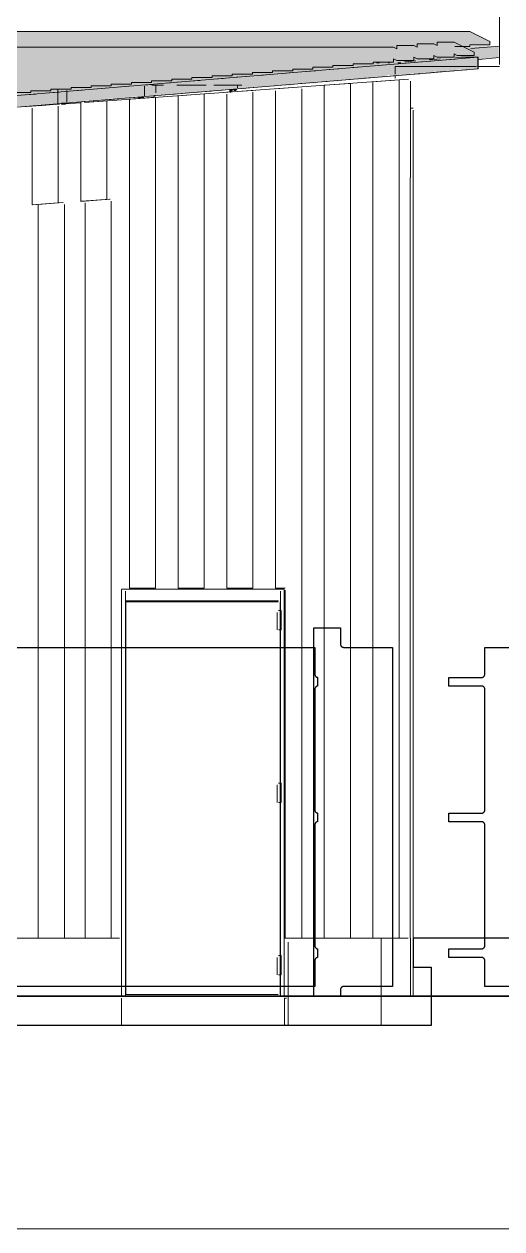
# Model space of a CAD drawing. Header units: millimetres. Extents: x 0 to 84100, y 0 to 59400.
# Drawn here: x 42102 to 44568, y 29193 to 35408 of the extents above; entities that cross this region are included whole.
import ezdxf

# ---------------------------------------------------------------- set-up
doc = ezdxf.new("R2010")
doc.units = ezdxf.units.MM
for name, color, linetype, lineweight in [('01_切断（構造・壁）', 7, 'Continuous', 35), ('09_立面の外形', 7, 'Continuous', 30), ('10_見えがかり', 7, 'Continuous', 13), ('12_見えがかり（ガラス）', 5, 'Continuous', 9), ('50_寸法', 3, 'Continuous', 9)]:
    doc.layers.add(name, color=color, linetype=linetype, lineweight=lineweight)

msp = doc.modelspace()

# ---------------------------------------------------------------- hatches: boundary and pattern name
at = {"layer": '10_見えがかり', "true_color": 0xe9dcc4}
for points in [[(44425.3, 35363.1), (44435.3, 35353.1), (44445.3, 35353.1), (44455.3, 35343.1), (44465.3, 35343.1), (44475.3, 35333.1), (44485.3, 35333.1), (44495.3, 35323.1), (44505.3, 35323.1), (44510.3, 35318.1), (44510.3, 35308.1), (44505.3, 35303.1), (44405.3, 35303.1), (44395.3, 35293.1), (44385.3, 35293.1), (44355.3, 35293.1), (44345.3, 35303.1), (44335.3, 35303.1), (44325.3, 35313.1), (44235.3, 35313.1), (44225.3, 35303.1), (44135.3, 35303.1), (44125.3, 35293.1), (44035.3, 35293.1), (44025.3, 35283.1), (44015.3, 35283.1), (44005.3, 35293.1), (41025.3, 35293.1), (41015.3, 35303.1), (41005.3, 35303.1), (40995.3, 35313.1), (40985.3, 35313.1), (40980.3, 35318.1), (40980.3, 35328.1), (40985.3, 35333.1), (41085.3, 35333.1), (41095.3, 35343.1), (41185.3, 35343.1), (41195.3, 35353.1), (41285.3, 35353.1), (41295.3, 35363.1), (41385.3, 35363.1), (41395.3, 35373.1), (44405.3, 35373.1), (44415.3, 35363.1)], [(44335.3, 35303.1), (44345.3, 35303.1), (44355.3, 35293.1), (44375.3, 35293.1), (44380.3, 35288.1), (44385.3, 35283.1), (44395.3, 35283.1), (44405.3, 35273.1), (44415.3, 35273.1), (44420.3, 35268.1), (44420.3, 35248.1), (44415.3, 35243.1), (44335.3, 35243.1), (44325.3, 35253.1), (44320.3, 35248.1), (44320.3, 35238.1), (44315.3, 35233.1), (44235.3, 35233.1), (44225.3, 35243.1), (44215.3, 35233.1), (44115.3, 35233.1), (44105.3, 35223.1), (44015.3, 35223.1), (44005.3, 35213.1), (43905.3, 35213.1), (43895.3, 35203.1), (43805.3, 35203.1), (43795.3, 35193.1), (43705.3, 35193.1), (43695.3, 35183.1), (43595.3, 35183.1), (43585.3, 35173.1), (43495.3, 35173.1), (43485.3, 35163.1), (43285.3, 35163.1), (43275.3, 35153.1), (43185.3, 35153.1), (43175.3, 35143.1), (43075.3, 35143.1), (43065.3, 35133.1), (42975.3, 35133.1), (42965.3, 35123.1), (42865.3, 35123.1), (42855.3, 35113.1), (42765.3, 35113.1), (42755.3, 35103.1), (42555.3, 35103.1), (42545.3, 35093.1), (42455.3, 35093.1), (42445.3, 35083.1), (42345.3, 35083.1), (42335.3, 35073.1), (42245.3, 35073.1), (42235.3, 35063.1), (42145.3, 35063.1), (42135.3, 35053.1), (42035.3, 35053.1), (42025.3, 35043.1), (41935.3, 35043.1), (41925.3, 35033.1), (34035.3, 35033.1), (33935.3, 35033.1), (33930.3, 35038.1), (33930.3, 35048.1), (33935.3, 35053.1), (33995.3, 35053.1), (34000.3, 35058.1), (33995.3, 35063.1), (33985.3, 35063.1), (33975.3, 35073.1), (33965.3, 35073.1), (33955.3, 35083.1), (33945.3, 35083.1), (33940.3, 35088.1), (33940.3, 35098.1), (33945.3, 35103.1), (34035.3, 35103.1), (34045.3, 35113.1), (34135.3, 35113.1), (34145.3, 35123.1), (34235.3, 35123.1), (34245.3, 35133.1), (34335.3, 35133.1), (34345.3, 35143.1), (34435.3, 35143.1), (34445.3, 35153.1), (34535.3, 35153.1), (34545.3, 35163.1), (34735.3, 35163.1), (34745.3, 35173.1), (34835.3, 35173.1), (34845.3, 35183.1), (34935.3, 35183.1), (34945.3, 35193.1), (35035.3, 35193.1), (35045.3, 35203.1), (35135.3, 35203.1), (35145.3, 35213.1), (35235.3, 35213.1), (35245.3, 35223.1), (35335.3, 35223.1), (35345.3, 35233.1), (35535.3, 35233.1), (35545.3, 35243.1), (35635.3, 35243.1), (35645.3, 35253.1), (35735.3, 35253.1), (35745.3, 35263.1), (35835.3, 35263.1), (35845.3, 35273.1), (35935.3, 35273.1), (35945.3, 35283.1), (36035.3, 35283.1), (36045.3, 35293.1), (36235.3, 35293.1), (36245.3, 35303.1), (36335.3, 35303.1), (36345.3, 35313.1), (40995.3, 35313.1), (41005.3, 35303.1), (41015.3, 35303.1), (41025.3, 35293.1), (44005.3, 35293.1), (44015.3, 35283.1), (44025.3, 35283.1), (44035.3, 35293.1), (44125.3, 35293.1), (44135.3, 35303.1), (44225.3, 35303.1), (44235.3, 35313.1), (44325.3, 35313.1)], [(43165.3, 35053.1), (43160.3, 35058.1), (43160.3, 35073.1), (43180.3, 35073.1), (43180.3, 35068.1)], [(43200.3, 35068.1), (43195.3, 35063.1), (43185.3, 35063.1), (43180.3, 35068.1), (43180.3, 35073.1), (43200.3, 35073.1)], [(42315.3, 34993.1), (42295.3, 34993.1), (42290.3, 34998.1), (42295.3, 35003.1), (42320.3, 35003.1), (42320.3, 34998.1)], [(42715.3, 35023.1), (42695.3, 35023.1), (42690.3, 35028.1), (42690.3, 35033.1), (42720.3, 35033.1), (42720.3, 35028.1)], [(42775.3, 35033.1), (42765.3, 35033.1), (42775.3, 35043.1), (42780.3, 35043.1), (42780.3, 35038.1)]]:
    msp.add_hatch(color=8, dxfattribs=at).paths.add_polyline_path(points)
at = {"layer": '12_見えがかり（ガラス）', "true_color": 0xdce9f2}
for points in [[(44240.3, 35228.1), (44235.3, 35223.1), (44125.3, 35223.1), (44115.3, 35213.1), (44015.3, 35213.1), (44010.3, 35218.1), (44015.3, 35223.1), (44105.3, 35223.1), (44115.3, 35233.1), (44215.3, 35233.1), (44225.3, 35243.1)], [(44550.3, 35288.1), (44550.3, 35238.1), (44545.3, 35233.1), (44475.3, 35233.1), (44465.3, 35223.1), (44445.3, 35223.1), (44435.3, 35233.1), (44325.3, 35233.1), (44320.3, 35238.1), (44320.3, 35248.1), (44325.3, 35253.1), (44335.3, 35243.1), (44415.3, 35243.1), (44420.3, 35248.1), (44420.3, 35268.1), (44415.3, 35273.1), (44405.3, 35273.1), (44395.3, 35283.1), (44385.3, 35283.1), (44380.3, 35288.1), (44385.3, 35293.1), (44545.3, 35293.1)], [(44435.3, 35233.1), (44440.3, 35228.1), (44440.3, 35178.1), (44435.3, 35173.1), (44335.3, 35173.1), (44325.3, 35163.1), (44215.3, 35163.1), (44205.3, 35153.1), (44095.3, 35153.1), (44085.3, 35143.1), (43975.3, 35143.1), (43965.3, 35133.1), (43855.3, 35133.1), (43845.3, 35123.1), (43735.3, 35123.1), (43725.3, 35113.1), (43615.3, 35113.1), (43605.3, 35103.1), (43495.3, 35103.1), (43485.3, 35093.1), (43375.3, 35093.1), (43365.3, 35083.1), (43255.3, 35083.1), (43245.3, 35073.1), (43135.3, 35073.1), (43125.3, 35063.1), (43015.3, 35063.1), (43005.3, 35053.1), (42895.3, 35053.1), (42885.3, 35043.1), (42775.3, 35043.1), (42765.3, 35033.1), (42655.3, 35033.1), (42645.3, 35023.1), (42535.3, 35023.1), (42525.3, 35013.1), (42415.3, 35013.1), (42405.3, 35003.1), (42295.3, 35003.1), (42285.3, 34993.1), (42175.3, 34993.1), (42165.3, 34983.1), (42055.3, 34983.1), (42045.3, 34973.1), (41935.3, 34973.1), (41925.3, 34963.1), (41815.3, 34963.1), (41805.3, 34953.1), (33905.3, 34953.1), (33900.3, 34958.1), (33900.3, 35008.1), (33905.3, 35013.1), (33915.3, 35013.1), (33925.3, 35023.1), (34025.3, 35023.1), (34035.3, 35033.1), (41925.3, 35033.1), (41935.3, 35043.1), (42025.3, 35043.1), (42035.3, 35053.1), (42135.3, 35053.1), (42145.3, 35063.1), (42235.3, 35063.1), (42245.3, 35073.1), (42335.3, 35073.1), (42345.3, 35083.1), (42445.3, 35083.1), (42455.3, 35093.1), (42545.3, 35093.1), (42555.3, 35103.1), (42755.3, 35103.1), (42765.3, 35113.1), (42855.3, 35113.1), (42865.3, 35123.1), (42965.3, 35123.1), (42975.3, 35133.1), (43065.3, 35133.1), (43075.3, 35143.1), (43175.3, 35143.1), (43185.3, 35153.1), (43275.3, 35153.1), (43285.3, 35163.1), (43485.3, 35163.1), (43495.3, 35173.1), (43585.3, 35173.1), (43595.3, 35183.1), (43695.3, 35183.1), (43705.3, 35193.1), (43795.3, 35193.1), (43805.3, 35203.1), (43895.3, 35203.1), (43905.3, 35213.1), (44115.3, 35213.1), (44125.3, 35223.1), (44235.3, 35223.1), (44245.3, 35233.1)]]:
    msp.add_hatch(color=8, dxfattribs=at).paths.add_polyline_path(points)

# ---------------------------------------------------------------- linework, layer by layer
at = {"layer": '01_切断（構造・壁）'}
msp.add_lwpolyline([(18470.3, 30393.1), (61629.7, 30393.1)], dxfattribs=at)
at = {"layer": '09_立面の外形'}
msp.add_lwpolyline([(54186.6, 30693.1), (44109.6, 30693.1), (44109.6, 30543.1), (44201.7, 30543.1), (44201.7, 30243.1), (22891.4, 30243.1)], dxfattribs=at)
at = {"layer": '10_見えがかり'}
for points in [[(44555.4, 35199.3), (44555.4, 38816.3)], [(40983.1, 35317.6), (40983.1, 35335.6), (41085.5, 35335.6), (41085.5, 35344.3), (41188, 35344.3), (41188, 35353), (41290.4, 35353), (41290.4, 35361.6), (41392.9, 35361.6), (41392.9, 35370.3), (44402.1, 35370.3), (44505.9, 35319), (44505.9, 35301), (44402, 35301), (44402, 35292.3), (44325, 35292.3)], [(42027.3, 35289.1), (42514.5, 35289.1), (42933.3, 35289.1), (43283.6, 35289.1), (43565.1, 35289.1), (44008.8, 35289.1), (44025.7, 35280.8), (44025.7, 35297.8), (44048.1, 35297.8), (44067.2, 35297.8), (44083, 35297.8), (44104.6, 35297.8), (44110.4, 35297.8), (44112, 35297.8), (44112.8, 35297.8), (44129.7, 35289.5), (44129.7, 35306.5), (44152.1, 35306.5), (44171.2, 35306.5), (44187, 35306.5), (44208.6, 35306.5), (44214.4, 35306.5), (44216.8, 35306.5), (44233.6, 35298.2), (44233.6, 35315.1), (44291, 35315.1), (44303.4, 35315.1), (44312.6, 35315.1), (44318.4, 35315.1), (44320.8, 35315.1), (44338.2, 35306.6), (44355.5, 35298), (44372.8, 35289.5), (44390.1, 35280.9), (44407.5, 35272.4), (44424.8, 35263.8), (44424.8, 35260.8), (44424.8, 35257.8), (44424.8, 35254.8), (44424.8, 35251.8), (44424.8, 35248.8), (44424.8, 35245.8), (44423.9, 35245.8), (44416.5, 35245.8), (44407.4, 35245.8), (44394.9, 35245.8), (44379.1, 35245.8), (44360, 35245.8), (44337.5, 35245.8), (44320.8, 35254.1), (44320.8, 35252.1), (44320.8, 35249.1), (44320.8, 35246.1), (44320.8, 35237.1), (44319.9, 35237.1), (44318.3, 35237.1), (44312.5, 35237.1), (44303.4, 35237.1), (44290.9, 35237.1), (44275.1, 35237.1), (44256, 35237.1), (44233.5, 35237.1), (44216.8, 35245.4), (44216.8, 35243.5), (44216.8, 35240.5), (44216.8, 35237.5), (44216.8, 35234.5), (44216.8, 35231.5), (44216.8, 35228.5), (44129.6, 35228.5), (44112.8, 35236.8), (44112.8, 35234.8), (44112.8, 35231.8), (44112.8, 35225.8), (44112.8, 35222.8), (44112.8, 35219.8), (44111.9, 35219.8), (44110.3, 35219.8), (44104.5, 35219.8), (44095.4, 35219.8), (44082.9, 35219.8), (44067.2, 35219.8), (44048, 35219.8), (44025.6, 35219.8), (44007.9, 35228.6), (44007.9, 35211.1), (43903.9, 35211.1), (43903.9, 35202.5), (43799.9, 35202.5), (43799.9, 35193.8), (43695.9, 35193.8), (43695.9, 35185.1), (43591.9, 35185.1), (43591.9, 35176.5), (43487.9, 35176.5), (43487.9, 35167.8), (43383.9, 35167.8), (43383.9, 35159.1), (43279.9, 35159.1), (43279.9, 35150.5), (43175.9, 35150.5), (43175.9, 35141.8), (43071.9, 35141.8), (43071.9, 35133.1), (42967.9, 35133.1), (42967.9, 35124.5), (42863.9, 35124.5), (42863.9, 35115.8), (42759.9, 35115.8), (42759.9, 35107.1), (42655.9, 35107.1), (42655.9, 35098.5), (42551.9, 35098.5), (42551.9, 35089.8), (42447.9, 35089.8), (42447.9, 35081.1), (42343.9, 35081.1), (42343.9, 35072.5), (42239.9, 35072.5), (42239.9, 35063.8), (42135.9, 35063.8), (42135.9, 35055.1), (42031.9, 35055.1)], [(44017.4, 35149.3), (44017.4, 35189.3)], [(44017.4, 35189.3), (44435.8, 35189.3)], [(44445.8, 35189.3), (44555.4, 35189.3)], [(44085.1, 35123.4), (42413.1, 35004.2)], [(44036.9, 35120), (43901.9, 35110.4)], [(44036.9, 35120), (43901.9, 35110.4)], [(44017.4, 35129.4), (44017.4, 35139.3)], [(44036.9, 30693.1), (44036.9, 35120)], [(44036.9, 35120), (44036.9, 30693.1)], [(42276.1, 34999.1), (42276, 35069)], [(42323, 35065), (42323, 35005.1)], [(42722.9, 35038.8), (42722.9, 35088.8)], [(42761.7, 35093.1), (42821.2, 35093.1)], [(42781.9, 35093), (42781.9, 35053)], [(42890.2, 35093.1), (42909.8, 35093.1)], [(42909.8, 35093.1), (42976.8, 35093.1)], [(42976.8, 35093.1), (43042, 35093.1)], [(43080.3, 35093.1), (43149.4, 35093.1)], [(43283, 35066.2), (43148, 35056.6)], [(43283, 35066.2), (43148, 35056.6)], [(43149.4, 35093.1), (43205, 35093.1)], [(43202.6, 35090), (43202.7, 35080)], [(43224.8, 35093.1), (43205, 35093.1)], [(43283, 32498.1), (43283, 35056.3)], [(43283, 35056.3), (43283, 32498.1)], [(43534.3, 35084.2), (43399.3, 35074.5)], [(43534.3, 35084.2), (43399.3, 35074.5)], [(43399.3, 35064.5), (43399.3, 32498.1)], [(43399.3, 32498.1), (43399.3, 35064.5)], [(43534.3, 30693.1), (43534.3, 35074.2)], [(43534.3, 35074.2), (43534.3, 30693.1)], [(43785.6, 35102.1), (43650.6, 35092.5)], [(43785.6, 35102.1), (43650.6, 35092.5)], [(43650.6, 30693.1), (43650.6, 35092.5)], [(43650.6, 30693.1), (43650.6, 35092.5)], [(43785.6, 30693.1), (43785.6, 35102.1)], [(43785.6, 35102.1), (43785.6, 30693.1)], [(43901.9, 30693.1), (43901.9, 35110.4)], [(43901.9, 30693.1), (43901.9, 35110.4)], [(44095.1, 34615.1), (44095.1, 35114.2)], [(42249.4, 34992.6), (42173.7, 34987.2)], [(42173.7, 34987.2), (42249.4, 34992.6)], [(42253.8, 34992.9), (42174.2, 34987.2)], [(42277.8, 34994.6), (42258.9, 34993.2)], [(42258.9, 34993.2), (42277.8, 34994.6)], [(42283.7, 34995), (42263.8, 34993.6)], [(42393.2, 35002.8), (42293.7, 34995.7)], [(42394.1, 34493.9), (42394.1, 35002.9)], [(42394.1, 34493.9), (42394.1, 35002.9)], [(42529.1, 35012.5), (42413.4, 35004.2)], [(42529.1, 35012.5), (42413.4, 35004.2)], [(42529.1, 34503.5), (42529.1, 35012.5)], [(42529.1, 35012.5), (42529.1, 34503.5)], [(42780.4, 35030.4), (42645.4, 35020.8)], [(42780.4, 35030.4), (42645.4, 35020.8)], [(42645.4, 32498.1), (42645.4, 35020.8)], [(42645.4, 32498.1), (42645.4, 35020.8)], [(42780.4, 32498.1), (42780.4, 35030.4)], [(42780.4, 35030.4), (42780.4, 32498.1)], [(43031.7, 35048.3), (42896.7, 35038.7)], [(43031.7, 35048.3), (42896.7, 35038.7)], [(42896.7, 32498.1), (42896.7, 35038.7)], [(42896.7, 32498.1), (42896.7, 35038.7)], [(43031.7, 32498.1), (43031.7, 35048.3)], [(43031.7, 35048.3), (43031.7, 32498.1)], [(43148, 32498.1), (43148, 35046.6)], [(43148, 32498.1), (43148, 35046.6)], [(42114.5, 34982.9), (42084.7, 34980.8)], [(42164.3, 34986.5), (42124.5, 34983.6)], [(42164.3, 34986.5), (42142.8, 34984.7)], [(42164.3, 34986.5), (42142.8, 34984.7)], [(42142.8, 34974.7), (42142.8, 34476)], [(42142.8, 34974.7), (42142.8, 34476)], [(42277.8, 34485.6), (42277.8, 34984.6)], [(42277.8, 34485.6), (42277.8, 34984.6)], [(44109.6, 34974.1), (44094.6, 34974.1)], [(44109.6, 34964.2), (44109.6, 30393.1)], [(44094.6, 34615.1), (44094.6, 30693.1)], [(42392.4, 34493.7), (42541.3, 34504.4)], [(42392.4, 34493.7), (42541.3, 34504.4)], [(42393.2, 34493.8), (42542.5, 34504.4)], [(42394.1, 34493.9), (42529.1, 34503.5)], [(42394.1, 34493.9), (42529.1, 34503.5)], [(42545.8, 34504.7), (42398.6, 34494.2)], [(42541.8, 34504.4), (42416.5, 34495.5)], [(42541.8, 34504.4), (42416.5, 34495.5)], [(42551.5, 30693.1), (42551.5, 34495.1)], [(42551.5, 34495.1), (42551.5, 30693.1)], [(42277.8, 34485.6), (42142.8, 34476)], [(42277.8, 34485.6), (42142.8, 34476)], [(42300.5, 34487.2), (42143.5, 34476)], [(42144.2, 34476.1), (42303, 34487.4)], [(42144.2, 34476.1), (42303, 34487.4)], [(42144.4, 34476.1), (42303.6, 34487.4)], [(42300.5, 34487.2), (42175.1, 34478.3)], [(42300.5, 34487.2), (42175.1, 34478.3)], [(42175.1, 30693.1), (42175.1, 34478.3)], [(42175.1, 30693.1), (42175.1, 34478.3)], [(42310.1, 30693.1), (42310.1, 34477.9)], [(42310.1, 34477.9), (42310.1, 30693.1)], [(42416.5, 30693.1), (42416.5, 34485.5)], [(42416.5, 30693.1), (42416.5, 34485.5)], [(43444.6, 32493.1), (42604.6, 32493.1)], [(42624.6, 32493.1), (42604.6, 32493.1)], [(42604.6, 32491.1), (42604.6, 30693.1)], [(42604.6, 30393.1), (42604.6, 32483.1)], [(43424.6, 32493.1), (42624.6, 32493.1)], [(42624.6, 32433.1), (42624.6, 32483.1)], [(42624.6, 30393.1), (42624.6, 32483.1)], [(42645.4, 32498.1), (42780.4, 32498.1)], [(42645.4, 32498.1), (42780.4, 32498.1)], [(42896.7, 32498.1), (43031.7, 32498.1)], [(42896.7, 32498.1), (43031.7, 32498.1)], [(43148, 32498.1), (43283, 32498.1)], [(43148, 32498.1), (43283, 32498.1)], [(43399.3, 32498.1), (43449.6, 32498.1)], [(43399.3, 32498.1), (43449.6, 32498.1)], [(43444.6, 32493.1), (43424.6, 32493.1)], [(43424.6, 30393.1), (43424.6, 32483.1)], [(43424.6, 32433.1), (43424.6, 32483.1)], [(43444.6, 32491.1), (43444.6, 30693.1)], [(43444.6, 30393.1), (43444.6, 32483.1)], [(43449.6, 30693.1), (43449.6, 32488.2)], [(43449.6, 30693.1), (43449.6, 32488.2)], [(43414.6, 32433.1), (42624.6, 32433.1)], [(43412.6, 32428.1), (42626.6, 32428.1)], [(42626.6, 30403.1), (42626.6, 32428.1)], [(43415.3, 32383.1), (43428.6, 32383.1)], [(43428.6, 32383.1), (43418.6, 32383.1)], [(43422.6, 30403.1), (43422.6, 32428.1)], [(43428.6, 32283.1), (43428.6, 32383.1)], [(43428.6, 32283.1), (43428.6, 32383.1)], [(43408.6, 32283.1), (43408.6, 32373.1)], [(43408.6, 32283.1), (43408.6, 32373.1)], [(43428.6, 32283.1), (43415.3, 32283.1)], [(43428.6, 32283.1), (43418.6, 32283.1)], [(43408.6, 31393.1), (43408.6, 31483.1)], [(43408.6, 31393.1), (43408.6, 31483.1)], [(43415.3, 31493.1), (43428.6, 31493.1)], [(43428.6, 31493.1), (43418.6, 31493.1)], [(43428.6, 31393.1), (43428.6, 31493.1)], [(43428.6, 31393.1), (43428.6, 31493.1)], [(43428.6, 31393.1), (43415.3, 31393.1)], [(43428.6, 31393.1), (43418.6, 31393.1)], [(42604.7, 31372.4), (42604.6, 30693.1)], [(42604.7, 31372.4), (42604.6, 30693.1)], [(42594.6, 30693.1), (41124.6, 30693.1)], [(42175.1, 30693.1), (42310.1, 30693.1)], [(42175.1, 30693.1), (42310.1, 30693.1)], [(42416.5, 30693.1), (42551.5, 30693.1)], [(42416.5, 30693.1), (42551.5, 30693.1)], [(44084.6, 30693.1), (43444.6, 30693.1)], [(43449.6, 30693.1), (43534.3, 30693.1)], [(43449.6, 30693.1), (43534.3, 30693.1)], [(43465.3, 30243.1), (43465.3, 30673.1)], [(43650.6, 30693.1), (43785.6, 30693.1)], [(43650.6, 30693.1), (43785.6, 30693.1)], [(43901.9, 30693.1), (44036.9, 30693.1)], [(43901.9, 30693.1), (44036.9, 30693.1)], [(43944.3, 30243.1), (43944.3, 30683.1)], [(43945, 30393.1), (43945, 30692.6)], [(44095, 30393.1), (44095, 30692.6)], [(44577.2, 30693.1), (44117.4, 30693.1)], [(43408.6, 30503.1), (43408.6, 30593.1)], [(43408.6, 30503.1), (43408.6, 30593.1)], [(43415.3, 30603.1), (43428.6, 30603.1)], [(43428.6, 30603.1), (43418.6, 30603.1)], [(43428.6, 30503.1), (43428.6, 30603.1)], [(43428.6, 30503.1), (43428.6, 30603.1)], [(44201.7, 30543.1), (44111.8, 30543.1)], [(44201.7, 30243.1), (44201.7, 30543.1)], [(43428.6, 30503.1), (43415.3, 30503.1)], [(43428.6, 30503.1), (43418.6, 30503.1)], [(42624.6, 30393.1), (42604.6, 30393.1)], [(43412.6, 30403.1), (42626.6, 30403.1)], [(43437.9, 30393.1), (43424.6, 30393.1)], [(43945, 30393.1), (44095, 30393.1)], [(44109.6, 30393.1), (44094.6, 30393.1)], [(42604.8, 30243.1), (42604.8, 30383.1)], [(43444.8, 30243.1), (43444.8, 30383.1)], [(43445.3, 30383.1), (43455.3, 30383.1)], [(43465.3, 30243.1), (43465.3, 30383.1)], [(42595.5, 30243.1), (30280.3, 30243.1)], [(43444.8, 30243.1), (42604.8, 30243.1)], [(43445.3, 30243.1), (43465.3, 30243.1)], [(43465.3, 30243.1), (43944.3, 30243.1)], [(44201.7, 30243.1), (43942.1, 30243.1)]]:
    msp.add_lwpolyline(points, dxfattribs=at)
at = {"layer": '12_立面_外構・樹木'}
for points in [[(43597.2, 30393.2), (43597.2, 30393.5), (43597.2, 32292.8), (43597.2, 32293.1), (43597.5, 32293.1), (43734.5, 32293.1), (43734.9, 32293.1), (43734.9, 32292.8), (43734.9, 32208.1), (43735, 32206.7), (43735.2, 32205.2), (43735.6, 32203.8), (43736.1, 32202.4), (43736.7, 32201.1), (43737.4, 32199.8), (43738.3, 32198.6), (43739.3, 32197.5), (43740.4, 32196.5), (43741.6, 32195.7), (43742.8, 32194.9), (43744.2, 32194.3), (43745.6, 32193.8), (43747, 32193.4), (43748.4, 32193.2), (43749.9, 32193.1), (43888.3, 32193.1), (43888.7, 32193.1), (43889, 32193), (43889.7, 32192.7), (43891.1, 32192.3), (43892.5, 32192), (43894, 32191.9), (43895.5, 32191.9), (43896.9, 32192), (43898.4, 32192.3), (43899.8, 32192.7), (43900.4, 32193), (43900.8, 32193.1), (43901.2, 32193.1), (44002.3, 32193.1), (44002.6, 32193.1), (44002.7, 32192.8), (44002.7, 30443.5), (44002.6, 30443.2), (44002.3, 30443.1), (43901.2, 30443.1), (43900.8, 30443.2), (43900.4, 30443.3), (43899.8, 30443.6), (43898.4, 30444), (43896.9, 30444.3), (43895.5, 30444.4), (43894, 30444.4), (43892.5, 30444.3), (43891.1, 30444), (43889.7, 30443.6), (43889, 30443.3), (43888.7, 30443.2), (43888.3, 30443.1), (43749.9, 30443.1), (43748.4, 30443.1), (43747, 30442.9), (43745.6, 30442.5), (43744.2, 30442), (43742.8, 30441.4), (43741.6, 30440.6), (43740.4, 30439.7), (43739.3, 30438.7), (43738.3, 30437.7), (43737.4, 30436.5), (43736.7, 30435.2), (43736.1, 30433.9), (43735.6, 30432.5), (43735.2, 30431.1), (43735, 30429.6), (43734.9, 30428.1), (43734.9, 30393.5), (43734.9, 30393.2), (43734.5, 30393.1), (43597.5, 30393.1), (43597.2, 30393.2)], [(42048.6, 32193.1), (42197.1, 32193.1), (42197.4, 32193.1), (42197.8, 32193), (42198.4, 32192.7), (42199.9, 32192.3), (42201.3, 32192), (42202.8, 32191.9), (42204.2, 32191.9), (42205.7, 32192), (42207.1, 32192.3), (42208.6, 32192.7), (42209.2, 32193), (42209.6, 32193.1), (42209.9, 32193.1), (42358.5, 32193.1), (42358.8, 32193.1), (42359.2, 32193), (42359.8, 32192.7), (42361.2, 32192.3), (42362.7, 32192), (42364.1, 32191.9), (42365.6, 32191.9), (42367.1, 32192), (42368.5, 32192.3), (42369.9, 32192.7), (42370.6, 32193), (42370.9, 32193.1), (42371.3, 32193.1), (42519.8, 32193.1), (42520.2, 32193.1), (42520.5, 32193), (42521.2, 32192.7), (42522.6, 32192.3), (42524.1, 32192), (42525.5, 32191.9), (42527, 32191.9), (42528.5, 32192), (42529.9, 32192.3), (42531.3, 32192.7), (42532, 32193), (42532.3, 32193.1), (42532.7, 32193.1), (42681.2, 32193.1), (42681.6, 32193.1), (42681.9, 32193), (42682.6, 32192.7), (42684, 32192.3), (42685.4, 32192), (42686.9, 32191.9), (42688.4, 32191.9), (42689.8, 32192), (42691.3, 32192.3), (42692.7, 32192.7), (42693.3, 32193), (42693.7, 32193.1), (42694.1, 32193.1), (42842.6, 32193.1), (42842.9, 32193.1), (42843.3, 32193), (42844, 32192.7), (42845.4, 32192.3), (42846.8, 32192), (42848.3, 32191.9), (42849.7, 32191.9), (42851.2, 32192), (42852.7, 32192.3), (42854.1, 32192.7), (42854.7, 32193), (42855.1, 32193.1), (42855.4, 32193.1), (43004, 32193.1), (43004.3, 32193.1), (43004.7, 32193), (43005.3, 32192.7), (43006.7, 32192.3), (43008.2, 32192), (43009.6, 32191.9), (43011.1, 32191.9), (43012.6, 32192), (43014, 32192.3), (43015.4, 32192.7), (43016.1, 32193), (43016.4, 32193.1), (43016.8, 32193.1), (43165.3, 32193.1), (43165.7, 32193.1), (43166.1, 32193), (43166.7, 32192.7), (43168.1, 32192.3), (43169.6, 32192), (43171, 32191.9), (43172.5, 32191.9), (43174, 32192), (43175.4, 32192.3), (43176.8, 32192.7), (43177.5, 32193), (43177.8, 32193.1), (43178.2, 32193.1), (43326.7, 32193.1), (43327.1, 32193.1), (43327.4, 32193), (43328.1, 32192.7), (43329.5, 32192.3), (43330.9, 32192), (43332.4, 32191.9), (43333.9, 32191.9), (43335.3, 32192), (43336.8, 32192.3), (43338.2, 32192.7), (43338.8, 32193), (43339.2, 32193.1), (43339.6, 32193.1), (43488.1, 32193.1), (43488.4, 32193.1), (43488.8, 32193), (43489.5, 32192.7), (43490.9, 32192.3), (43492.3, 32192), (43493.8, 32191.9), (43495.2, 32191.9), (43496.7, 32192), (43498.2, 32192.3), (43499.6, 32192.7), (43500.2, 32193), (43500.6, 32193.1), (43500.9, 32193.1), (43602.1, 32193.1), (43602.4, 32193.1), (43602.4, 32192.8), (43602.4, 32053.1), (43602.5, 32051.7), (43602.7, 32050.3), (43603.1, 32048.9), (43603.5, 32047.5), (43604.1, 32046.2), (43604.8, 32045), (43605.7, 32043.8), (43606.6, 32042.7), (43607.6, 32041.8), (43608.7, 32040.9), (43609.9, 32040.1), (43611.2, 32039.5), (43612.5, 32038.9), (43613.9, 32038.5), (43615.3, 32038.2), (43616.3, 32038.2), (43616.5, 32038.1), (43616.5, 32037.8), (43616.5, 31993.5), (43616.5, 31993.2), (43616.3, 31993.1), (43615.3, 31993), (43613.9, 31992.8), (43612.5, 31992.4), (43611.2, 31991.8), (43609.9, 31991.2), (43608.7, 31990.4), (43607.6, 31989.5), (43606.6, 31988.5), (43605.7, 31987.5), (43604.8, 31986.3), (43604.1, 31985.1), (43603.5, 31983.8), (43603.1, 31982.4), (43602.7, 31981), (43602.5, 31979.6), (43602.4, 31978.2), (43602.4, 31353.1), (43602.5, 31351.6), (43602.8, 31350.1), (43603.1, 31348.6), (43603.7, 31347.2), (43604.3, 31345.8), (43605.1, 31344.5), (43606.1, 31343.3), (43607.1, 31342.2), (43608.3, 31341.2), (43609.5, 31340.4), (43610.9, 31339.6), (43612.3, 31339), (43613.7, 31338.6), (43615.2, 31338.3), (43616.3, 31338.2), (43616.5, 31338.1), (43616.5, 31337.8), (43616.5, 31293.5), (43616.5, 31293.2), (43616.3, 31293.1), (43615.2, 31293), (43613.7, 31292.7), (43612.3, 31292.3), (43610.9, 31291.7), (43609.5, 31290.9), (43608.3, 31290.1), (43607.1, 31289.1), (43606.1, 31288), (43605.1, 31286.8), (43604.3, 31285.5), (43603.7, 31284.1), (43603.1, 31282.7), (43602.8, 31281.2), (43602.5, 31279.7), (43602.4, 31278.2), (43602.4, 30653.1), (43602.5, 30651.6), (43602.8, 30650.1), (43603.1, 30648.6), (43603.7, 30647.2), (43604.3, 30645.8), (43605.1, 30644.5), (43606.1, 30643.3), (43607.1, 30642.2), (43608.3, 30641.2), (43609.5, 30640.4), (43610.9, 30639.6), (43612.3, 30639), (43613.7, 30638.6), (43615.2, 30638.3), (43616.3, 30638.2), (43616.5, 30638.1), (43616.5, 30637.8), (43616.5, 30593.5), (43616.5, 30593.2), (43616.3, 30593.1), (43615.2, 30593), (43613.7, 30592.7), (43612.3, 30592.3), (43610.9, 30591.7), (43609.5, 30590.9), (43608.3, 30590.1), (43607.1, 30589.1), (43606.1, 30588), (43605.1, 30586.8), (43604.3, 30585.5), (43603.7, 30584.1), (43603.1, 30582.7), (43602.8, 30581.2), (43602.5, 30579.7), (43602.4, 30578.2), (43602.4, 30443.5), (43602.4, 30443.2), (43602.1, 30443.1), (43500.9, 30443.1), (43500.6, 30443.2), (43500.2, 30443.3), (43499.6, 30443.6), (43498.2, 30444), (43496.7, 30444.3), (43495.2, 30444.4), (43493.8, 30444.4), (43492.3, 30444.3), (43490.9, 30444), (43489.5, 30443.6), (43488.8, 30443.3), (43488.4, 30443.2), (43488.1, 30443.1), (43339.6, 30443.1), (43339.2, 30443.2), (43338.8, 30443.3), (43338.2, 30443.6), (43336.8, 30444), (43335.3, 30444.3), (43333.9, 30444.4), (43332.4, 30444.4), (43330.9, 30444.3), (43329.5, 30444), (43328.1, 30443.6), (43327.4, 30443.3), (43327.1, 30443.2), (43326.7, 30443.1), (43178.2, 30443.1), (43177.8, 30443.2), (43177.5, 30443.3), (43176.8, 30443.6), (43175.4, 30444), (43174, 30444.3), (43172.5, 30444.4), (43171, 30444.4), (43169.6, 30444.3), (43168.1, 30444), (43166.7, 30443.6), (43166.1, 30443.3), (43165.7, 30443.2), (43165.3, 30443.1), (43016.8, 30443.1), (43016.4, 30443.2), (43016.1, 30443.3), (43015.4, 30443.6), (43014, 30444), (43012.6, 30444.3), (43011.1, 30444.4), (43009.6, 30444.4), (43008.2, 30444.3), (43006.7, 30444), (43005.3, 30443.6), (43004.7, 30443.3), (43004.3, 30443.2), (43004, 30443.1), (42855.4, 30443.1), (42855.1, 30443.2), (42854.7, 30443.3), (42854.1, 30443.6), (42852.7, 30444), (42851.2, 30444.3), (42849.7, 30444.4), (42848.3, 30444.4), (42846.8, 30444.3), (42845.4, 30444), (42844, 30443.6), (42843.3, 30443.3), (42842.9, 30443.2), (42842.6, 30443.1), (42694.1, 30443.1), (42693.7, 30443.2), (42693.3, 30443.3), (42692.7, 30443.6), (42691.3, 30444), (42689.8, 30444.3), (42688.4, 30444.4), (42686.9, 30444.4), (42685.4, 30444.3), (42684, 30444), (42682.6, 30443.6), (42681.9, 30443.3), (42681.6, 30443.2), (42681.2, 30443.1), (42532.7, 30443.1), (42532.3, 30443.2), (42532, 30443.3), (42531.3, 30443.6), (42529.9, 30444), (42528.5, 30444.3), (42527, 30444.4), (42525.5, 30444.4), (42524.1, 30444.3), (42522.6, 30444), (42521.2, 30443.6), (42520.5, 30443.3), (42520.2, 30443.2), (42519.8, 30443.1), (42371.3, 30443.1), (42370.9, 30443.2), (42370.6, 30443.3), (42369.9, 30443.6), (42368.5, 30444), (42367.1, 30444.3), (42365.6, 30444.4), (42364.1, 30444.4), (42362.7, 30444.3), (42361.2, 30444), (42359.8, 30443.6), (42359.2, 30443.3), (42358.8, 30443.2), (42358.5, 30443.1), (42209.9, 30443.1), (42209.6, 30443.2), (42209.2, 30443.3), (42208.6, 30443.6), (42207.1, 30444), (42205.7, 30444.3), (42204.2, 30444.4), (42202.8, 30444.4), (42201.3, 30444.3), (42199.9, 30444), (42198.4, 30443.6), (42197.8, 30443.3), (42197.4, 30443.2), (42197.1, 30443.1), (42048.6, 30443.1)], [(44293.7, 30593.2), (44293.7, 30593.5), (44293.7, 30637.8), (44293.7, 30638.1), (44294.1, 30638.1), (44463.9, 30638.1), (44465.4, 30638.2), (44466.8, 30638.4), (44468.3, 30638.8), (44469.7, 30639.3), (44471, 30639.9), (44472.2, 30640.7), (44473.4, 30641.5), (44474.5, 30642.5), (44475.5, 30643.6), (44476.4, 30644.8), (44477.1, 30646.1), (44477.8, 30647.4), (44478.3, 30648.8), (44478.6, 30650.2), (44478.8, 30651.7), (44478.9, 30653.1), (44478.9, 31278.1), (44478.8, 31279.6), (44478.6, 31281.1), (44478.3, 31282.5), (44477.8, 31283.9), (44477.1, 31285.2), (44476.4, 31286.5), (44475.5, 31287.7), (44474.5, 31288.7), (44473.4, 31289.7), (44472.2, 31290.6), (44471, 31291.4), (44469.7, 31292), (44468.3, 31292.5), (44466.8, 31292.9), (44465.4, 31293.1), (44463.9, 31293.1), (44294.1, 31293.1), (44293.7, 31293.2), (44293.7, 31293.5), (44293.7, 31337.8), (44293.7, 31338.1), (44294.1, 31338.1), (44463.9, 31338.1), (44465.4, 31338.2), (44466.8, 31338.4), (44468.3, 31338.8), (44469.7, 31339.3), (44471, 31339.9), (44472.2, 31340.7), (44473.4, 31341.5), (44474.5, 31342.5), (44475.5, 31343.6), (44476.4, 31344.8), (44477.1, 31346.1), (44477.8, 31347.4), (44478.3, 31348.8), (44478.6, 31350.2), (44478.8, 31351.7), (44478.9, 31353.1), (44478.9, 31978.1), (44478.8, 31979.6), (44478.6, 31981.1), (44478.3, 31982.5), (44477.8, 31983.9), (44477.1, 31985.2), (44476.4, 31986.5), (44475.5, 31987.7), (44474.5, 31988.7), (44473.4, 31989.7), (44472.2, 31990.6), (44471, 31991.4), (44469.7, 31992), (44468.3, 31992.5), (44466.8, 31992.9), (44465.4, 31993.1), (44463.9, 31993.1), (44294.1, 31993.1), (44293.7, 31993.2), (44293.7, 31993.5), (44293.7, 32037.8), (44293.7, 32038.1), (44294.1, 32038.1), (44463.9, 32038.1), (44465.4, 32038.2), (44466.8, 32038.4), (44468.3, 32038.8), (44469.7, 32039.3), (44471, 32039.9), (44472.2, 32040.7), (44473.4, 32041.5), (44474.5, 32042.5), (44475.5, 32043.6), (44476.4, 32044.8), (44477.1, 32046.1), (44477.8, 32047.4), (44478.3, 32048.8), (44478.6, 32050.2), (44478.8, 32051.7), (44478.9, 32053.1), (44478.9, 32192.8), (44478.9, 32193.1), (44479.3, 32193.1), (44627.8, 32193.1)], [(44627.8, 30443.1), (44479.3, 30443.1), (44478.9, 30443.2), (44478.9, 30443.5), (44478.9, 30578.1), (44478.8, 30579.6), (44478.6, 30581.1), (44478.3, 30582.5), (44477.8, 30583.9), (44477.1, 30585.2), (44476.4, 30586.5), (44475.5, 30587.7), (44474.5, 30588.7), (44473.4, 30589.7), (44472.2, 30590.6), (44471, 30591.4), (44469.7, 30592), (44468.3, 30592.5), (44466.8, 30592.9), (44465.4, 30593.1), (44463.9, 30593.1), (44294.1, 30593.1), (44293.7, 30593.2)]]:
    msp.add_lwpolyline(points, dxfattribs=at)
at = {"layer": '12_見えがかり（ガラス）'}
for points in [[(44407.8, 35282.8), (44554.8, 35295)], [(41793.9, 35016.6), (44093.9, 35208.3)], [(43676.4, 35173.5), (43726.2, 35177.6)], [(43795.9, 35183.4), (43845.7, 35187.6)], [(43915.4, 35193.4), (43965.2, 35197.5)], [(43920.3, 35208.3), (43936.4, 35208.3)], [(43979.9, 35208.3), (43987.7, 35208.3)], [(44030, 35208.3), (44037.3, 35208.3)], [(44034.9, 35203.3), (44084.7, 35207.5)], [(44039.7, 35208.3), (44046.8, 35208.3)], [(44123.7, 35218), (44065.4, 35213.2)], [(44093.9, 35208.3), (44443.9, 35237.5)], [(44443.9, 35177.5), (44093.9, 35148.3)], [(44201.6, 35217.2), (44153, 35213.2)], [(44250, 35228.6), (44191.7, 35223.7)], [(44328, 35227.7), (44279.4, 35223.7)], [(44356.9, 35237.5), (44327.7, 35235)], [(44356.9, 35237.5), (44382.5, 35237.5)], [(44382.5, 35237.5), (44403.8, 35237.5)], [(44444.6, 35237.5), (44396, 35233.4)], [(44403.8, 35237.5), (44420.6, 35237.5)], [(44420.6, 35237.5), (44433, 35237.5)], [(44433, 35237.5), (44441, 35237.5)], [(44441, 35237.5), (44444.6, 35237.5)], [(44441, 35177.5), (44444.6, 35177.5)], [(44443.9, 35177.5), (44443.9, 35237.5)], [(44444.6, 35177.5), (44444.6, 35237.5)], [(44447, 35226.1), (44554.8, 35235)], [(41793.9, 34956.6), (44093.9, 35148.3)], [(42959.6, 35113.7), (43009.3, 35117.9)], [(43079, 35123.7), (43128.8, 35127.8)], [(43198.5, 35133.6), (43248.3, 35137.8)], [(43318, 35143.6), (43367.8, 35147.7)], [(43437.5, 35153.5), (43487.3, 35157.7)], [(43557, 35163.5), (43606.7, 35167.6)], [(43736.2, 35118.4), (43786, 35122.6)], [(43855.7, 35128.4), (43905.4, 35132.5)], [(43975.1, 35138.3), (44024.9, 35142.5)], [(44090.8, 35148.3), (44094.6, 35148.3)], [(44091, 35148.3), (44094.6, 35148.3)], [(44094.6, 35148.3), (44143.3, 35152.4)], [(44211.3, 35158), (44269.6, 35162.9)], [(44337.7, 35168.6), (44386.3, 35172.6)], [(42232.7, 35053.1), (42282.5, 35057.3)], [(42362.2, 35063.9), (42402, 35067.3)], [(42481.6, 35073.9), (42521.5, 35077.2)], [(42601.1, 35083.8), (42640.9, 35087.2)], [(42720.6, 35093.8), (42760.4, 35097.1)], [(42840.1, 35103.8), (42889.9, 35107.9)], [(42899.8, 35048.7), (42949.6, 35052.9)], [(43019.3, 35058.7), (43069.1, 35062.8)], [(43138.8, 35068.7), (43188.6, 35072.8)], [(43258.3, 35078.6), (43308, 35082.8)], [(43377.7, 35088.6), (43427.5, 35092.7)], [(43497.2, 35098.5), (43547, 35102.7)], [(43616.7, 35108.5), (43666.5, 35112.6)], [(42113.2, 35043.2), (42163, 35047.3)], [(42292.5, 34998.1), (42322.3, 35000.6)], [(42411.9, 35008.1), (42461.7, 35012.2)], [(42531.4, 35018), (42591.2, 35023)], [(42650.9, 35028), (42710.6, 35033)], [(42770.4, 35038), (42830.1, 35042.9)], [(42173, 34988.2), (42182.9, 34989)]]:
    msp.add_lwpolyline(points, dxfattribs=at)
at = {"layer": '50_寸法'}
msp.add_lwpolyline([(20970.3, 29193.1), (59129.7, 29193.1)], dxfattribs=at)

doc.saveas('drawing.dxf')
